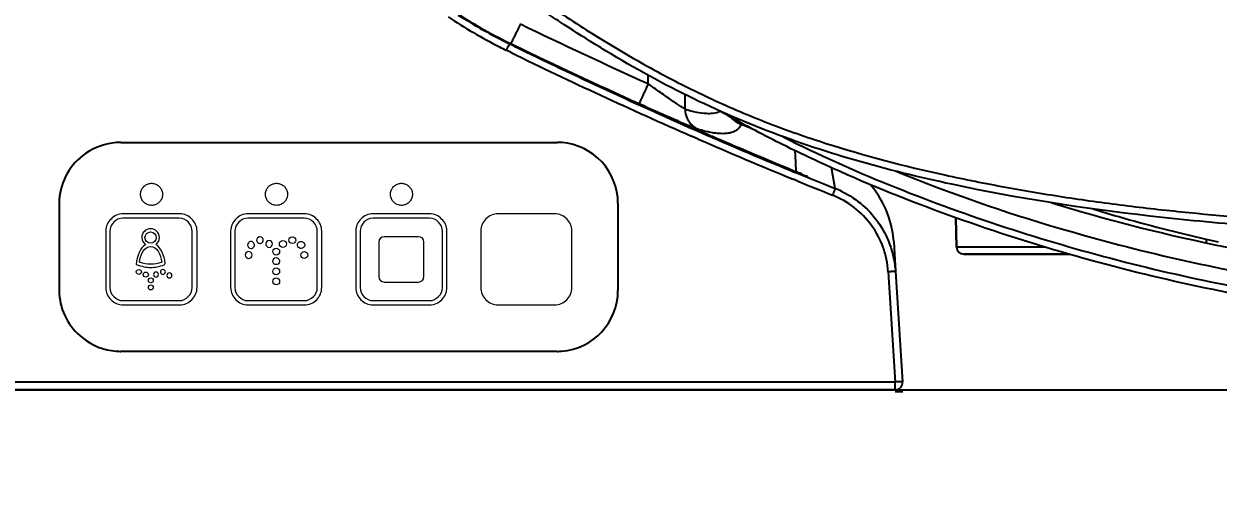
# Model space of a CAD drawing. Extents: x 3267 to 9145, y -61 to 2467.
# Drawn here: x 6722.7 to 6884.5, y 654.1 to 716.5 of the extents above; entities that cross this region are included whole.
import ezdxf

# ---------------------------------------------------------------- set-up
doc = ezdxf.new("R2010")
doc.units = 0
doc.header["$LTSCALE"] = 20
doc.header["$MEASUREMENT"] = 0
doc.layers.get('0').update_dxf_attribs({"linetype": 'CONTINUOUS'})
doc.layers.get('DEFPOINTS').update_dxf_attribs({"linetype": 'CONTINUOUS'})
for name, color, linetype in [('$DDT_AUDIT_GENERATED_(3B)', 7, 'CONTINUOUS'), ('00_COMPONENTS', 7, 'CONTINUOUS'), ('1', 7, 'CONTINUOUS'), ('Layer 1', 7, 'CONTINUOUS')]:
    doc.layers.add(name, color=color, linetype=linetype)
doc.styles.get("Standard").update_dxf_attribs({"font": 'NanumGothic.ttf'})
doc.dimstyles.get("Standard").update_dxf_attribs({"dimtxt": 2.7, "dimasz": 2.5, "dimexe": 1.5, "dimexo": 1.5, "dimgap": 1.5, "dimtad": 1, "dimdec": 0, "dimlfac": 10, "dimzin": 0, "dimdsep": 46, "dimtxsty": 'Standard', "dimcen": 0, "dimclrt": 2, "dimadec": 0, "dimazin": 0, "dimtfac": 1, "dimtdec": 0, "dimtmove": 0, "dimatfit": 3, "dimfxl": 0, "dimtolj": 1, "dimtzin": 0, "dimarcsym": 0})

# ---------------------------------------------------------------- blocks, each defined once
blk = doc.blocks.new('*D26')
at = {"color": 3, "lineweight": -2}
for p, q in [((7207.71, 683.42), (7207.71, 32.95)), ((6510.15, 284.93), (6510.15, 32.95)), ((6534.15, 38.95), (7183.71, 38.95))]:
    blk.add_line(p, q, dxfattribs=at)
at = {"color": 3}
for points in [[(6534.15, 42.95), (6534.15, 34.95), (6510.15, 38.95)], [(7183.71, 42.95), (7183.71, 34.95), (7207.71, 38.95)]]:
    blk.add_solid(points, dxfattribs=at)
at = {"layer": 'DEFPOINTS', "color": 0}
for p in [(7207.71, 685.22), (6510.15, 286.73), (7207.71, 38.95)]:
    blk.add_point(p, dxfattribs=at)
at = {"color": 2, "insert": (6858.93, 67.17), "char_height": 30, "attachment_point": 5}
blk.add_mtext('\\A1;{\\fNanumGothic|b0|i0|c0|p50;700}', dxfattribs=at)
blk = doc.blocks.new('block 142')
at = {"layer": '$DDT_AUDIT_GENERATED_(3B)', "color": 7, "lineweight": 18}
blk.add_open_spline([(108.85, 165.34), (109.02, 165.32), (109.19, 165.33), (109.35, 165.37), (109.35, 165.37), (109.35, 165.37), (109.35, 165.37), (109.51, 165.41), (109.67, 165.48), (109.81, 165.57), (109.81, 165.57), (109.81, 165.57), (109.81, 165.57), (109.95, 165.66), (110.08, 165.77), (110.18, 165.91), (110.18, 165.91), (110.18, 165.91), (110.18, 165.91), (110.29, 166.04), (110.37, 166.19), (110.42, 166.35), (110.42, 166.35), (110.42, 166.35), (110.42, 166.35), (110.48, 166.5), (110.5, 166.67), (110.5, 166.84), (110.5, 166.84), (110.5, 166.84), (110.5, 166.84), (110.5, 167.01), (110.47, 167.18), (110.41, 167.33), (110.41, 167.33), (110.41, 167.33), (110.41, 167.33), (110.35, 167.49), (110.27, 167.64), (110.16, 167.77), (110.16, 167.77), (110.16, 167.77), (110.16, 167.77), (110.06, 167.9), (109.93, 168.01), (109.78, 168.1), (109.78, 168.1), (109.78, 168.1), (109.78, 168.1), (109.64, 168.19), (109.48, 168.25), (109.32, 168.29), (109.32, 168.29), (109.32, 168.29), (109.32, 168.29), (109.16, 168.32), (108.98, 168.33), (108.82, 168.31), (108.82, 168.31), (108.82, 168.31), (108.82, 168.31), (108.65, 168.29), (108.49, 168.24), (108.34, 168.16), (108.34, 168.16), (108.34, 168.16), (108.34, 168.16), (108.19, 168.09), (108.05, 167.99), (107.93, 167.87), (107.93, 167.87), (107.93, 167.87), (107.93, 167.87), (107.82, 167.75), (107.72, 167.6), (107.65, 167.45), (107.65, 167.45), (107.65, 167.45), (107.65, 167.45), (107.58, 167.3), (107.54, 167.13), (107.52, 166.97), (107.52, 166.97), (107.52, 166.97), (107.52, 166.97), (107.5, 166.8), (107.52, 166.63), (107.56, 166.47), (107.56, 166.47), (107.56, 166.47), (107.56, 166.47), (107.6, 166.31), (107.67, 166.15), (107.76, 166.01), (107.76, 166.01), (107.76, 166.01), (107.76, 166.01), (107.85, 165.87), (107.97, 165.74), (108.1, 165.64), (108.1, 165.64), (108.1, 165.64), (108.1, 165.64), (108.23, 165.54), (108.38, 165.46), (108.54, 165.41), (108.54, 165.41), (108.54, 165.41), (108.54, 165.41), (108.64, 165.37), (108.75, 165.35), (108.85, 165.34)], degree=3, knots=[0, 0, 0, 0, 1, 1, 1, 2, 2, 2, 3, 3, 3, 4, 4, 4, 5, 5, 5, 6, 6, 6, 7, 7, 7, 8, 8, 8, 9, 9, 9, 10, 10, 10, 11, 11, 11, 12, 12, 12, 13, 13, 13, 14, 14, 14, 15, 15, 15, 16, 16, 16, 17, 17, 17, 18, 18, 18, 19, 19, 19, 20, 20, 20, 21, 21, 21, 22, 22, 22, 23, 23, 23, 24, 24, 24, 25, 25, 25, 26, 26, 26, 27, 27, 27, 28, 28, 28, 29, 29, 29, 30, 30, 30, 31, 31, 31, 32, 32, 32, 33, 33, 33, 34, 34, 34, 35, 35, 35, 36, 36, 36, 37, 37, 37, 37], dxfattribs=at)
blk = doc.blocks.new('block 143')
at = {"layer": '$DDT_AUDIT_GENERATED_(3B)', "color": 7, "lineweight": 18}
blk.add_open_spline([(142.7, 165.34), (142.87, 165.32), (143.04, 165.33), (143.2, 165.37), (143.2, 165.37), (143.2, 165.37), (143.2, 165.37), (143.36, 165.41), (143.52, 165.48), (143.66, 165.57), (143.66, 165.57), (143.66, 165.57), (143.66, 165.57), (143.8, 165.66), (143.93, 165.77), (144.03, 165.91), (144.03, 165.91), (144.03, 165.91), (144.03, 165.91), (144.13, 166.04), (144.22, 166.19), (144.27, 166.35), (144.27, 166.35), (144.27, 166.35), (144.27, 166.35), (144.32, 166.51), (144.35, 166.67), (144.35, 166.84), (144.35, 166.84), (144.35, 166.84), (144.35, 166.84), (144.35, 167.01), (144.32, 167.18), (144.26, 167.34), (144.26, 167.34), (144.26, 167.34), (144.26, 167.34), (144.2, 167.49), (144.12, 167.64), (144.01, 167.77), (144.01, 167.77), (144.01, 167.77), (144.01, 167.77), (143.91, 167.9), (143.78, 168.01), (143.63, 168.1), (143.63, 168.1), (143.63, 168.1), (143.63, 168.1), (143.49, 168.19), (143.33, 168.25), (143.17, 168.29), (143.17, 168.29), (143.17, 168.29), (143.17, 168.29), (143, 168.32), (142.83, 168.33), (142.67, 168.31), (142.67, 168.31), (142.67, 168.31), (142.67, 168.31), (142.5, 168.29), (142.34, 168.24), (142.19, 168.16), (142.19, 168.16), (142.19, 168.16), (142.19, 168.16), (142.04, 168.09), (141.9, 167.99), (141.78, 167.87), (141.78, 167.87), (141.78, 167.87), (141.78, 167.87), (141.67, 167.74), (141.57, 167.6), (141.5, 167.45), (141.5, 167.45), (141.5, 167.45), (141.5, 167.45), (141.43, 167.3), (141.38, 167.13), (141.37, 166.97), (141.37, 166.97), (141.37, 166.97), (141.37, 166.97), (141.35, 166.8), (141.37, 166.63), (141.41, 166.47), (141.41, 166.47), (141.41, 166.47), (141.41, 166.47), (141.45, 166.3), (141.52, 166.15), (141.61, 166.01), (141.61, 166.01), (141.61, 166.01), (141.61, 166.01), (141.7, 165.87), (141.82, 165.74), (141.95, 165.64), (141.95, 165.64), (141.95, 165.64), (141.95, 165.64), (142.08, 165.54), (142.23, 165.46), (142.39, 165.41), (142.39, 165.41), (142.39, 165.41), (142.39, 165.41), (142.49, 165.37), (142.6, 165.35), (142.7, 165.34)], degree=3, knots=[0, 0, 0, 0, 1, 1, 1, 2, 2, 2, 3, 3, 3, 4, 4, 4, 5, 5, 5, 6, 6, 6, 7, 7, 7, 8, 8, 8, 9, 9, 9, 10, 10, 10, 11, 11, 11, 12, 12, 12, 13, 13, 13, 14, 14, 14, 15, 15, 15, 16, 16, 16, 17, 17, 17, 18, 18, 18, 19, 19, 19, 20, 20, 20, 21, 21, 21, 22, 22, 22, 23, 23, 23, 24, 24, 24, 25, 25, 25, 26, 26, 26, 27, 27, 27, 28, 28, 28, 29, 29, 29, 30, 30, 30, 31, 31, 31, 32, 32, 32, 33, 33, 33, 34, 34, 34, 35, 35, 35, 36, 36, 36, 37, 37, 37, 37], dxfattribs=at)
blk = doc.blocks.new('A$C7b8c0583')
at = {"layer": '$DDT_AUDIT_GENERATED_(3B)', "color": 7, "lineweight": 18}
blk.add_open_spline([(226.53, 25.02), (226.7, 25.01), (226.87, 25.02), (227.03, 25.06), (227.03, 25.06), (227.03, 25.06), (227.03, 25.06), (227.19, 25.09), (227.35, 25.16), (227.49, 25.25), (227.49, 25.25), (227.49, 25.25), (227.49, 25.25), (227.63, 25.34), (227.76, 25.46), (227.86, 25.59), (227.86, 25.59), (227.86, 25.59), (227.86, 25.59), (227.97, 25.72), (228.05, 25.87), (228.1, 26.03), (228.1, 26.03), (228.1, 26.03), (228.1, 26.03), (228.16, 26.19), (228.18, 26.36), (228.18, 26.53), (228.18, 26.53), (228.18, 26.53), (228.18, 26.53), (228.18, 26.69), (228.15, 26.86), (228.09, 27.02), (228.09, 27.02), (228.09, 27.02), (228.09, 27.02), (228.04, 27.18), (227.95, 27.33), (227.84, 27.46), (227.84, 27.46), (227.84, 27.46), (227.84, 27.46), (227.74, 27.59), (227.61, 27.7), (227.47, 27.78), (227.47, 27.78), (227.47, 27.78), (227.47, 27.78), (227.32, 27.87), (227.16, 27.94), (227, 27.97), (227, 27.97), (227, 27.97), (227, 27.97), (226.84, 28.01), (226.66, 28.01), (226.5, 27.99), (226.5, 27.99), (226.5, 27.99), (226.5, 27.99), (226.33, 27.97), (226.17, 27.92), (226.02, 27.85), (226.02, 27.85), (226.02, 27.85), (226.02, 27.85), (225.87, 27.77), (225.73, 27.67), (225.62, 27.55), (225.62, 27.55), (225.62, 27.55), (225.62, 27.55), (225.5, 27.43), (225.4, 27.29), (225.33, 27.14), (225.33, 27.14), (225.33, 27.14), (225.33, 27.14), (225.26, 26.98), (225.22, 26.82), (225.2, 26.65), (225.2, 26.65), (225.2, 26.65), (225.2, 26.65), (225.19, 26.48), (225.2, 26.31), (225.24, 26.15), (225.24, 26.15), (225.24, 26.15), (225.24, 26.15), (225.28, 25.99), (225.35, 25.83), (225.44, 25.69), (225.44, 25.69), (225.44, 25.69), (225.44, 25.69), (225.53, 25.55), (225.65, 25.43), (225.78, 25.32), (225.78, 25.32), (225.78, 25.32), (225.78, 25.32), (225.91, 25.22), (226.07, 25.14), (226.23, 25.09), (226.23, 25.09), (226.23, 25.09), (226.23, 25.09), (226.33, 25.06), (226.43, 25.04), (226.53, 25.02)], degree=3, knots=[0, 0, 0, 0, 1, 1, 1, 2, 2, 2, 3, 3, 3, 4, 4, 4, 5, 5, 5, 6, 6, 6, 7, 7, 7, 8, 8, 8, 9, 9, 9, 10, 10, 10, 11, 11, 11, 12, 12, 12, 13, 13, 13, 14, 14, 14, 15, 15, 15, 16, 16, 16, 17, 17, 17, 18, 18, 18, 19, 19, 19, 20, 20, 20, 21, 21, 21, 22, 22, 22, 23, 23, 23, 24, 24, 24, 25, 25, 25, 26, 26, 26, 27, 27, 27, 28, 28, 28, 29, 29, 29, 30, 30, 30, 31, 31, 31, 32, 32, 32, 33, 33, 33, 34, 34, 34, 35, 35, 35, 36, 36, 36, 37, 37, 37, 37], dxfattribs=at)
at = {"layer": '$DDT_AUDIT_GENERATED_(3B)', "lineweight": 0}
blk.add_open_spline([(255.07, 23.18), (255.49, 23.6), (256.08, 23.88), (256.72, 23.88), (259.26, 23.88), (261.81, 23.88), (264.36, 23.88), (265, 23.88), (265.59, 23.61), (266.01, 23.18), (266.43, 22.76), (266.71, 22.17), (266.71, 21.53), (266.71, 18.98), (266.71, 16.44), (266.71, 13.89), (266.71, 13.25), (266.43, 12.66), (266.01, 12.24), (265.59, 11.82), (265, 11.54), (264.36, 11.54), (261.81, 11.54), (259.26, 11.54), (256.72, 11.54), (256.08, 11.54), (255.49, 11.81), (255.07, 12.24), (254.64, 12.66), (254.37, 13.25), (254.37, 13.89), (254.37, 16.44), (254.37, 18.98), (254.37, 21.53), (254.37, 22.17), (254.64, 22.76), (255.07, 23.18)], degree=3, knots=[0, 0, 0, 0, 1, 1, 1, 2, 2, 2, 3, 3, 3, 4, 4, 4, 5, 5, 5, 6, 6, 6, 7, 7, 7, 8, 8, 8, 9, 9, 9, 10, 10, 10, 11, 11, 11, 12, 12, 12, 12], dxfattribs=at)
at = {"layer": '00_COMPONENTS', "color": 9, "linetype": 'Continuous'}
for p, q in [((258.43, 46.93), (258.26, 46.89)), ((258.43, 46.93), (258.88, 46.71)), ((258.46, 45.71), (257.82, 46.03)), ((258.26, 46.89), (258.26, 46.89)), ((258.88, 46.71), (258.88, 46.59)), ((258.88, 46.59), (258.88, 46.59)), ((277.04, 41.5), (277.03, 42.64)), ((282.04, 38.05), (282.03, 40.02)), ((278.91, 37.3), (278.91, 37.31)), ((278.91, 37.26), (278.91, 37.3)), ((279.76, 36.95), (280.13, 36.79)), ((280.13, 36.79), (282.22, 35.89)), ((283.82, 33.99), (282.92, 34.39)), ((283.88, 35.3), (283.84, 35.31)), ((284.19, 35.21), (283.88, 35.3)), ((284.19, 35.21), (284.2, 35.03)), ((284.24, 35.19), (284.19, 35.21)), ((284.29, 35.18), (284.24, 35.19)), ((296.89, 32.49), (296.98, 30.82)), ((296.98, 30.82), (297.05, 29.59)), ((297.05, 29.59), (297.13, 29.56)), ((297.05, 29.47), (297.05, 29.44)), ((297.14, 29.44), (297.13, 29.44)), ((297.93, 29.12), (297.72, 29.2)), ((302.38, 27.29), (301.89, 30.12)), ((297.32, 28.29), (296.68, 28.55)), ((297.97, 29.1), (297.93, 29.12)), ((298.16, 29.03), (298.14, 29.04)), ((298.34, 28.96), (298.3, 28.97)), ((298.61, 28.92), (298.61, 28.86)), ((352.61, 20.45), (352.61, 19.95)), ((309.56, 16.01), (310.51, 1.08)), ((310.51, 1.08), (155.07, 1.07))]:
    blk.add_line(p, q, dxfattribs=at)
at = {"layer": '00_COMPONENTS', "color": 7, "linetype": 'Continuous'}
for p, q in [((258.43, 46.93), (258.3, 46.99)), ((258.6, 46.72), (258.26, 46.89)), ((258.88, 46.59), (258.6, 46.72)), ((291.14, 35.39), (289.63, 35.96)), ((283.49, 35.34), (284.08, 35.08)), ((284.08, 35.08), (284.2, 35.03)), ((284.2, 35.03), (284.72, 34.81)), ((284.21, 34.89), (284.21, 34.88)), ((205.6, 33.54), (264.7, 33.54)), ((294.96, 30.46), (295.54, 30.22)), ((295.54, 30.22), (296.08, 30)), ((296.08, 30), (296.69, 29.74)), ((296.69, 29.74), (296.78, 29.71)), ((297.05, 29.47), (296.7, 29.61)), ((296.78, 29.71), (297.05, 29.59)), ((297.14, 29.44), (297.05, 29.47)), ((298, 29.09), (297.97, 29.1)), ((197.25, 25.3), (197.25, 13.5)), ((272.95, 25.29), (272.95, 13.49)), ((318.81, 19.37), (318.7, 23.36)), ((318.71, 23.35), (318.81, 19.37)), ((310.3, 20.09), (310.56, 16.04)), ((318.81, 19.37), (318.81, 19.37)), ((330.73, 19.37), (318.81, 19.37)), ((320.19, 18.4), (319.81, 18.4)), ((319.81, 18.4), (319.81, 18.4)), ((319.81, 18.4), (320.19, 18.4)), ((319.81, 18.4), (319.82, 18.4)), ((321.63, 18.4), (320.19, 18.4)), ((320.19, 18.4), (321.64, 18.4)), ((320.65, 18.4), (334.13, 18.4)), ((334.13, 18.4), (321.63, 18.4)), ((321.64, 18.4), (334.13, 18.4)), ((310.52, 16.6), (310.48, 17.26)), ((310.52, 16.6), (310.52, 16.6)), ((310.56, 16.04), (311.51, 1.1)), ((310.56, 16.04), (311.51, 1.1)), ((264.7, 5.24), (205.6, 5.24)), ((308.57, 0.04), (155.13, 0.04)), ((310.51, 0.04), (308.57, 0.04))]:
    blk.add_line(p, q, dxfattribs=at)
for points in [[(279.38, 37.04), (279.36, 37.05), (279.33, 37.07), (279.3, 37.08), (279.28, 37.09), (279.26, 37.1), (279.23, 37.11), (279.21, 37.12), (279.19, 37.13), (279.17, 37.14), (279.15, 37.15), (279.13, 37.16), (279.12, 37.16), (279.1, 37.17), (279.08, 37.18), (279.07, 37.19), (279.06, 37.19), (279.04, 37.2), (279.03, 37.2), (279.02, 37.21), (279.01, 37.21), (279, 37.22), (278.99, 37.22), (278.98, 37.23), (278.97, 37.23), (278.97, 37.23), (278.96, 37.24), (278.96, 37.24), (278.95, 37.24), (278.95, 37.24), (278.95, 37.24)], [(283.5, 35.21), (283.43, 35.23), (283.34, 35.27), (283.25, 35.31), (283.16, 35.35), (283.07, 35.39), (282.98, 35.43), (282.9, 35.47), (282.81, 35.51), (282.72, 35.55), (282.64, 35.59), (282.55, 35.62), (282.47, 35.66), (282.39, 35.7), (282.3, 35.73), (282.22, 35.77), (282.14, 35.8), (282.06, 35.84), (281.99, 35.87), (281.91, 35.91), (281.83, 35.94), (281.76, 35.98), (281.68, 36.01), (281.61, 36.04), (281.54, 36.07), (281.46, 36.11), (281.39, 36.14), (281.32, 36.17), (281.26, 36.2), (281.19, 36.23), (281.12, 36.26), (281.06, 36.29), (280.99, 36.32), (280.93, 36.35), (280.86, 36.37), (280.8, 36.4), (280.74, 36.43), (280.68, 36.45), (280.62, 36.48), (280.57, 36.51), (280.51, 36.53), (280.45, 36.56), (280.4, 36.58), (280.35, 36.61), (280.3, 36.63), (280.24, 36.65), (280.19, 36.67), (280.14, 36.7), (280.1, 36.72), (280.05, 36.74), (280, 36.76), (279.96, 36.78), (279.92, 36.8), (279.87, 36.82), (279.83, 36.84), (279.79, 36.86), (279.75, 36.87), (279.71, 36.89), (279.68, 36.91), (279.64, 36.92), (279.6, 36.94), (279.57, 36.96), (279.54, 36.97), (279.5, 36.99), (279.47, 37), (279.44, 37.01), (279.41, 37.03), (279.38, 37.04)], [(289.63, 35.96), (289.52, 36), (289.21, 36.16), (288.93, 36.35), (288.67, 36.56), (288.44, 36.79), (288.37, 36.87)], [(297.3, 29.37), (297.24, 29.39), (297.18, 29.42), (297.13, 29.44)], [(297.85, 29.15), (297.81, 29.17), (297.76, 29.19), (297.72, 29.2), (297.67, 29.22), (297.62, 29.24), (297.57, 29.26), (297.52, 29.28), (297.47, 29.3), (297.42, 29.32), (297.36, 29.35), (297.3, 29.37)], [(297.97, 29.1), (297.93, 29.12), (297.89, 29.13), (297.85, 29.15)], [(298.56, 28.88), (298.56, 28.88), (298.56, 28.88), (298.55, 28.88), (298.55, 28.88), (298.54, 28.88), (298.54, 28.88), (298.53, 28.89), (298.52, 28.89), (298.51, 28.89), (298.5, 28.9), (298.49, 28.9), (298.48, 28.91), (298.46, 28.91), (298.45, 28.92), (298.43, 28.92), (298.42, 28.93), (298.4, 28.93), (298.38, 28.94), (298.36, 28.95), (298.34, 28.96), (298.32, 28.97), (298.3, 28.97), (298.27, 28.98), (298.25, 28.99), (298.22, 29), (298.19, 29.01), (298.16, 29.03), (298.13, 29.04), (298.1, 29.05), (298.07, 29.06), (298.04, 29.08), (298, 29.09)], [(310.3, 20.13), (310.18, 21.24), (309.96, 22.33), (309.65, 23.4), (309.26, 24.43), (308.79, 25.41), (308.25, 26.35), (307.62, 27.24), (307.1, 27.86)]]:
    blk.add_lwpolyline(points, dxfattribs=at)
at = {"layer": '00_COMPONENTS', "color": 9, "linetype": 'Continuous'}
for centre, radius, start, end in [((287.36, 106.86), 67.62, 236.3917, 243.2258), ((569.02, 688.34), 709.69, 244.16306, 245.70554), ((290.92, 113.75), 75.38, 243.1706, 243.9503), ((561.96, 669.04), 693.29, 244.03836, 246.26587), ((568.45, 687.13), 711.32, 244.20198, 245.70672), ((453.1, 431.9), 431.23, 245.7245, 246.0864), ((436.74, 395.01), 390.88, 246.0858, 246.3267), ((224.85, -90.46), 138.73, 66.6883, 66.826), ((408.83, 331.43), 321.44, 246.3321, 246.4658), ((378.58, 261.9), 245.62, 246.4608, 246.9004), ((339.34, 170.12), 145.8, 246.9326, 247.1245), ((284.9, 37.96), 2.83, 208.961, 216.6705), ((284.98, 37.92), 2.84, 240.0064, 246.4606), ((521.05, 576.51), 592.11, 246.38193, 247.73351), ((362.96, 192.65), 175.98, 248.0361, 248.2417), ((498.07, 520.67), 531.73, 247.8191, 248.3638), ((326.94, 102.18), 78.61, 248.3729, 248.5054), ((315.3, 72.6), 46.82, 248.5271, 248.7067), ((307.07, 51.45), 24.12, 248.7712, 248.9706)]:
    blk.add_arc(centre, radius, start, end, dxfattribs=at)
at = {"layer": '00_COMPONENTS', "color": 7, "linetype": 'Continuous'}
for centre, radius, start, end in [((288.09, 108.22), 68.1, 236.5322, 244.0612), ((288.06, 108.05), 68.03, 237.3146, 244.02), ((560.98, 666.96), 690.02, 244.03596, 246.35267), ((479.76, 480), 486.17, 246.2816, 247.8801), ((521.84, 578.26), 593.07, 246.37916, 247.7269), ((699.15, 998.21), 1048.76, 246.78458, 247.33184), ((205.6, 25.29), 8.25, 94.2817, 125.2898), ((205.6, 25.29), 8.25, 90, 94.2817), ((264.7, 25.29), 8.25, 85.6315, 90), ((264.7, 25.29), 8.25, 0, 85.6315), ((205.35, 25.3), 8.1, 123.8747, 176.648), ((505.38, 538.3), 549.85, 247.7356, 248.3344), ((191.09, -222.75), 273.68, 67.0714, 67.2032), ((250.66, -81.85), 120.71, 66.9374, 67.059), ((401.21, 253.54), 241.54, 247.9658, 253.5587), ((298.42, 28.6), 0.375, 61.5822, 62.5254), ((297.66, 15.42), 12.78, 63.9547, 68.3288), ((205.35, 25.3), 8.1, 176.648, 180), ((405.1, 265.94), 254.51, 253.5081, 260.9435), ((406.1, 253.98), 239.58, 257.0981, 257.502), ((319.81, 19.4), 1, 181.4952, 270.0718), ((205.35, 13.5), 8.1, 180, 183.352), ((205.35, 13.5), 8.1, 183.352, 232.1679), ((264.7, 13.49), 8.25, 274.2835, 0), ((205.6, 13.49), 8.25, 230.7676, 265.717), ((205.6, 13.49), 8.25, 265.717, 270), ((264.7, 13.49), 8.25, 270, 274.2835), ((310.51, 1.04), 1, 270.0004, 3.6353), ((310.51, 1.04), 1, 270, 3.6364)]:
    blk.add_arc(centre, radius, start, end, dxfattribs=at)
at = {"layer": '00_COMPONENTS', "color": 9, "linetype": 'Continuous'}
blk.add_open_spline([(263.71, 52), (266.11, 50.4), (268.53, 48.84), (270.99, 47.34)], degree=3, dxfattribs=at)
at = {"layer": '00_COMPONENTS', "color": 7, "linetype": 'Continuous'}
for points, knots in [([(270.44, 46.47), (268.82, 47.46), (266.51, 48.93), (264.21, 50.44), (263.51, 50.91)], [0, 0, 0, 0, 0.692923, 1, 1, 1, 1]), ([(532.99, 17.71), (508.48, 17.91), (474.83, 18.27), (436.61, 19.01), (420.62, 19.41), (411.48, 19.67), (397.85, 20.11), (382.74, 20.72), (368.72, 21.54), (359.69, 22.15), (343.84, 23.49), (325.91, 26.05), (308.26, 30.07), (295.41, 34.04), (283.06, 39.25), (274.89, 43.76), (270.74, 46.28), (270.44, 46.47)], [0, 0, 0, 0, 0.275661, 0.378555, 0.430002, 0.455726, 0.481449, 0.584344, 0.610067, 0.635791, 0.687238, 0.790132, 0.84158, 0.893027, 0.944474, 0.995921, 1, 1, 1, 1]), ([(417.85, 8.04), (412.23, 8.05), (400.95, 8.16), (378.38, 9.36), (355.92, 12.69), (333.95, 18.23), (317.76, 23.46), (304.6, 28.74), (294.36, 33.62), (289.36, 36.3), (286.89, 37.71)], [0, 0, 0, 0, 0.124326, 0.249115, 0.499144, 0.624336, 0.749538, 0.874669, 0.937295, 1, 1, 1, 1]), ([(284.72, 34.81), (284.8, 34.77), (285.14, 34.62), (285.48, 34.48), (285.74, 34.37)], [0, 0, 0, 0, 0.246416, 1, 1, 1, 1]), ([(297.95, 29.21), (298.09, 29.15), (298.31, 29.06), (298.52, 28.96), (298.59, 28.93)], [0, 0, 0, 0, 0.672466, 1, 1, 1, 1]), ([(298.59, 28.93), (298.6, 28.92), (298.6, 28.92), (298.61, 28.92), (298.61, 28.92)], [0, 0, 0, 0, 0.714262, 1, 1, 1, 1]), ([(303.28, 26.9), (305.31, 25.91), (308.91, 22.8), (310.41, 18.29), (310.56, 16.04)], [0, 0, 0, 0, 0.500469, 1, 1, 1, 1]), ([(331.74, 25.34), (338.93, 23.15), (353.51, 19.4), (372.08, 16.38), (387.03, 14.93), (402, 14.12), (413.23, 14.05), (420.71, 14.04)], [0, 0, 0, 0, 0.250428, 0.50078, 0.62585, 0.750772, 1, 1, 1, 1]), ([(337.3, 24.53), (338.46, 24.17), (343.52, 22.67), (348.63, 21.36), (352.59, 20.45)], [0, 0, 0, 0, 0.230569, 1, 1, 1, 1])]:
    blk.add_open_spline(points, degree=3, knots=knots, dxfattribs=at)
at = {"layer": '00_COMPONENTS', "color": 9, "linetype": 'Continuous'}
for points, knots in [([(259.73, 49.59), (259.57, 49.25), (259.33, 48.76), (259.02, 48.13), (258.83, 47.73), (258.69, 47.44), (258.59, 47.25), (258.54, 47.14), (258.49, 47.05), (258.46, 46.99), (258.44, 46.95), (258.43, 46.93), (258.43, 46.93)], [0, 0, 0, 0, 0.38241, 0.554964, 0.706058, 0.830138, 0.880623, 0.922697, 0.955884, 0.979947, 0.994707, 1, 1, 1, 1]), ([(270.99, 47.34), (273.38, 45.87), (278.2, 43.07), (285.65, 39.32), (293.29, 36.08), (303.74, 32.42), (314.5, 29.62), (325.43, 27.44), (333.7, 26.06), (341.99, 24.92), (353.07, 23.71), (366.92, 22.65), (383.52, 21.75), (405.56, 20.86), (432.99, 20.11), (465.73, 19.51), (498.16, 19.08), (519.67, 18.88), (530.34, 18.8)], [0, 0, 0, 0, 0.031863, 0.063454, 0.094878, 0.126281, 0.189422, 0.221202, 0.253035, 0.284827, 0.316521, 0.379815, 0.442899, 0.505771, 0.630884, 0.755116, 0.878544, 1, 1, 1, 1]), ([(258.23, 46.84), (258.21, 46.8), (258.07, 46.53), (257.93, 46.26), (257.82, 46.03)], [0, 0, 0, 0, 0.15232, 1, 1, 1, 1]), ([(258.26, 46.89), (258.25, 46.89), (258.24, 46.86), (258.23, 46.86), (258.23, 46.84)], [0, 0, 0, 0, 0.255907, 1, 1, 1, 1]), ([(277.04, 41.5), (276.89, 41.17), (276.67, 40.67), (276.38, 40.04), (276.19, 39.62), (276.03, 39.28), (275.92, 39.05), (275.86, 38.92), (275.83, 38.85), (275.81, 38.82), (275.81, 38.8), (275.8, 38.8)], [0, 0, 0, 0, 0.367708, 0.546089, 0.705295, 0.834857, 0.927874, 0.959687, 0.981977, 0.995244, 1, 1, 1, 1]), ([(282.04, 38.05), (281.98, 38.08), (281.79, 38.2), (281.42, 38.44), (280.89, 38.79), (279.96, 39.41), (278.67, 40.33), (277.59, 41.09), (277.04, 41.5)], [0, 0, 0, 0, 0.035591, 0.110679, 0.218052, 0.349908, 0.660576, 1, 1, 1, 1]), ([(278.91, 37.31), (278.91, 37.31), (278.93, 37.3), (278.94, 37.3), (278.99, 37.28), (279.08, 37.24), (279.24, 37.17), (279.37, 37.12), (279.45, 37.08)], [0, 0, 0, 0, 0.015192, 0.06212, 0.140738, 0.250817, 0.564362, 1, 1, 1, 1]), ([(278.94, 37.25), (278.93, 37.25), (278.92, 37.26), (278.91, 37.26), (278.91, 37.26)], [0, 0, 0, 0, 0.737899, 1, 1, 1, 1]), ([(279.43, 37.02), (279.37, 37.05), (279.21, 37.12), (279.04, 37.19), (278.94, 37.25)], [0, 0, 0, 0, 0.358239, 1, 1, 1, 1]), ([(282.04, 38.05), (282.04, 37.92), (282.08, 37.42), (282.24, 36.93), (282.42, 36.59)], [0, 0, 0, 0, 0.242765, 1, 1, 1, 1]), ([(282.04, 38.05), (282.55, 37.89), (283.49, 37.65), (285.08, 37.42), (286.21, 37.49), (286.79, 37.77)], [0, 0, 0, 0, 0.329195, 0.60314, 1, 1, 1, 1]), ([(283.5, 35.21), (283.06, 35.4), (281.7, 36), (280.35, 36.6), (279.43, 37.02)], [0, 0, 0, 0, 0.320681, 1, 1, 1, 1]), ([(282.22, 35.89), (282.32, 35.84), (282.75, 35.66), (283.17, 35.47), (283.49, 35.34)], [0, 0, 0, 0, 0.239813, 1, 1, 1, 1]), ([(282.63, 36.27), (282.69, 36.19), (282.96, 35.87), (283.29, 35.61), (283.56, 35.45)], [0, 0, 0, 0, 0.25412, 1, 1, 1, 1]), ([(282.66, 35.79), (282.79, 35.74), (283.15, 35.59), (283.51, 35.43), (283.75, 35.34)], [0, 0, 0, 0, 0.341829, 1, 1, 1, 1]), ([(289.63, 35.96), (289.62, 35.95), (289.61, 35.89), (289.55, 35.8), (289.46, 35.65), (289.34, 35.49), (289.18, 35.33), (288.91, 35.12), (288.48, 34.91), (287.85, 34.75), (286.76, 34.69), (285.9, 34.81), (285.29, 34.94)], [0, 0, 0, 0, 0.009278, 0.034142, 0.070059, 0.113286, 0.160948, 0.211907, 0.325854, 0.458654, 0.613532, 1, 1, 1, 1]), ([(283.49, 35.34), (283.51, 35.33), (283.57, 35.29), (283.59, 35.21), (283.6, 35.15)], [0, 0, 0, 0, 0.212412, 1, 1, 1, 1]), ([(283.75, 35.34), (283.76, 35.34), (283.79, 35.33), (283.82, 35.32), (283.84, 35.31)], [0, 0, 0, 0, 0.323025, 1, 1, 1, 1]), ([(284.2, 35.03), (284.21, 35.02), (284.27, 34.98), (284.28, 34.9), (284.28, 34.85)], [0, 0, 0, 0, 0.19917, 1, 1, 1, 1]), ([(285.29, 34.94), (285.21, 34.95), (284.87, 35.03), (284.54, 35.11), (284.29, 35.18)], [0, 0, 0, 0, 0.23969, 1, 1, 1, 1]), ([(295.34, 34.28), (304.75, 29.57), (324.39, 21.72), (355.01, 13.64), (381.18, 10.11), (402.21, 9.11), (412.72, 9.01), (417.97, 9)], [0, 0, 0, 0, 0.249874, 0.500168, 0.750394, 0.875333, 1, 1, 1, 1]), ([(297.05, 29.59), (296.98, 29.62), (296.86, 29.62), (296.76, 29.59), (296.74, 29.57)], [0, 0, 0, 0, 0.735174, 1, 1, 1, 1]), ([(297.13, 29.56), (297.06, 29.59), (296.95, 29.59), (296.85, 29.55), (296.82, 29.54)], [0, 0, 0, 0, 0.736013, 1, 1, 1, 1]), ([(298.61, 28.86), (298.61, 28.85), (298.58, 28.87), (298.55, 28.87), (298.49, 28.9), (298.44, 28.92), (298.41, 28.93)], [0, 0, 0, 0, 0.060771, 0.247979, 0.561307, 1, 1, 1, 1]), ([(302.38, 27.29), (302.38, 27.3), (302.37, 27.26), (302.35, 27.23), (302.31, 27.14), (302.27, 27.03), (302.21, 26.89), (302.12, 26.68), (302.06, 26.51), (302.01, 26.4)], [0, 0, 0, 0, 0.016966, 0.070153, 0.162538, 0.291102, 0.450101, 0.628828, 1, 1, 1, 1]), ([(309.56, 16.01), (309.51, 16.57), (309.37, 17.69), (308.77, 19.87), (307.42, 22.39), (305.05, 24.86), (303.05, 25.97), (302.01, 26.4)], [0, 0, 0, 0, 0.12524, 0.250407, 0.500245, 0.750078, 1, 1, 1, 1]), ([(310.56, 16.04), (310.56, 16.04), (310.52, 16.04), (310.48, 16.05), (310.38, 16.05), (310.26, 16.04), (310.1, 16.04), (309.86, 16.03), (309.68, 16.02), (309.56, 16.01)], [0, 0, 0, 0, 0.01815, 0.071913, 0.165021, 0.294387, 0.453996, 0.632647, 1, 1, 1, 1]), ([(310.51, 0.04), (310.5, 0.04), (310.5, 0.08), (310.51, 0.13), (310.51, 0.23), (310.51, 0.41), (310.51, 0.7), (310.52, 0.95), (310.51, 1.08)], [0, 0, 0, 0, 0.021208, 0.078654, 0.17152, 0.29638, 0.621584, 1, 1, 1, 1]), ([(311.51, 1.1), (311.51, 1.11), (311.47, 1.11), (311.42, 1.12), (311.32, 1.11), (311.2, 1.11), (311.05, 1.11), (310.82, 1.1), (310.63, 1.09), (310.51, 1.08)], [0, 0, 0, 0, 0.020776, 0.077978, 0.170204, 0.294361, 0.4456, 0.61872, 1, 1, 1, 1])]:
    blk.add_open_spline(points, degree=3, knots=knots, dxfattribs=at)
at = {"layer": '00_COMPONENTS', "color": 7, "linetype": 'Continuous'}
for points in [[(278.91, 37.31), (278.97, 37.28), (279.03, 37.24), (279.08, 37.18)], [(284.21, 34.89), (283.97, 35), (283.73, 35.1), (283.5, 35.21)], [(298.61, 28.92), (298.53, 28.95), (298.44, 28.96), (298.36, 28.95)]]:
    blk.add_open_spline(points, degree=3, dxfattribs=at)
at = {"layer": 'Layer 1', "color": 7, "lineweight": 9}
for points in [[(204.28, 23.16), (204.71, 23.59), (205.29, 23.87), (205.93, 23.87), (208.47, 23.87), (211.03, 23.87), (213.57, 23.87), (214.21, 23.87), (214.79, 23.59), (215.22, 23.16), (215.65, 22.75), (215.93, 22.17), (215.93, 21.53), (215.93, 18.97), (215.93, 16.43), (215.93, 13.89), (215.93, 13.23), (215.65, 12.64), (215.22, 12.24), (214.79, 11.81), (214.21, 11.53), (213.57, 11.53), (211.03, 11.53), (208.47, 11.53), (205.93, 11.53), (205.29, 11.53), (204.71, 11.81), (204.28, 12.24), (203.84, 12.64), (203.56, 13.23), (203.56, 13.89), (203.56, 16.43), (203.56, 18.97), (203.56, 21.53), (203.56, 22.17), (203.84, 22.75), (204.28, 23.16)], [(221.19, 23.16), (221.6, 23.59), (222.18, 23.87), (222.84, 23.87), (225.38, 23.87), (227.92, 23.87), (230.49, 23.87), (231.12, 23.87), (231.71, 23.59), (232.11, 23.16), (232.55, 22.75), (232.82, 22.17), (232.82, 21.53), (232.82, 18.97), (232.82, 16.43), (232.82, 13.89), (232.82, 13.23), (232.55, 12.64), (232.14, 12.24), (231.71, 11.81), (231.12, 11.53), (230.49, 11.53), (227.92, 11.53), (225.38, 11.53), (222.84, 11.53), (222.18, 11.53), (221.6, 11.81), (221.19, 12.24), (220.76, 12.64), (220.48, 13.23), (220.48, 13.89), (220.48, 16.43), (220.48, 18.97), (220.48, 21.53), (220.48, 22.17), (220.76, 22.75), (221.19, 23.16)], [(238.13, 23.16), (238.54, 23.59), (239.12, 23.87), (239.78, 23.87), (242.32, 23.87), (244.86, 23.87), (247.43, 23.87), (248.06, 23.87), (248.65, 23.59), (249.06, 23.16), (249.49, 22.75), (249.77, 22.17), (249.77, 21.53), (249.77, 18.97), (249.77, 16.43), (249.77, 13.89), (249.77, 13.23), (249.49, 12.64), (249.08, 12.24), (248.65, 11.81), (248.06, 11.53), (247.43, 11.53), (244.86, 11.53), (242.32, 11.53), (239.78, 11.53), (239.12, 11.53), (238.54, 11.81), (238.13, 12.24), (237.7, 12.64), (237.42, 13.23), (237.42, 13.89), (237.42, 16.43), (237.42, 18.97), (237.42, 21.53), (237.42, 22.17), (237.7, 22.75), (238.13, 23.16)]]:
    blk.add_open_spline(points, degree=3, knots=[0, 0, 0, 0, 1, 1, 1, 2, 2, 2, 3, 3, 3, 4, 4, 4, 5, 5, 5, 6, 6, 6, 7, 7, 7, 8, 8, 8, 9, 9, 9, 10, 10, 10, 11, 11, 11, 12, 12, 12, 12], dxfattribs=at)
at = {"layer": 'Layer 1', "lineweight": 0}
for points, knots in [([(215.27, 13.89), (215.27, 12.95), (214.44, 12.11), (213.52, 12.11), (210.96, 12.11), (208.42, 12.11), (205.88, 12.11), (204.94, 12.11), (204.1, 12.95), (204.1, 13.89), (204.1, 16.43), (204.1, 18.97), (204.1, 21.51), (204.1, 22.45), (204.94, 23.29), (205.88, 23.29), (208.42, 23.29), (210.96, 23.29), (213.52, 23.29), (214.46, 23.29), (215.27, 22.45), (215.27, 21.51), (215.27, 18.97), (215.27, 16.43), (215.27, 13.89)], [0, 0, 0, 0, 1, 1, 1, 2, 2, 2, 3, 3, 3, 4, 4, 4, 5, 5, 5, 6, 6, 6, 7, 7, 7, 8, 8, 8, 8]), ([(232.22, 13.89), (232.22, 12.95), (231.38, 12.11), (230.46, 12.11), (227.9, 12.11), (225.36, 12.11), (222.82, 12.11), (221.88, 12.11), (221.04, 12.95), (221.04, 13.89), (221.04, 16.43), (221.04, 18.97), (221.04, 21.51), (221.04, 22.45), (221.88, 23.29), (222.82, 23.29), (225.36, 23.29), (227.9, 23.29), (230.46, 23.29), (231.4, 23.29), (232.22, 22.45), (232.22, 21.51), (232.22, 18.97), (232.22, 16.43), (232.22, 13.89)], [0, 0, 0, 0, 1, 1, 1, 2, 2, 2, 3, 3, 3, 4, 4, 4, 5, 5, 5, 6, 6, 6, 7, 7, 7, 8, 8, 8, 8]), ([(249.18, 13.89), (249.18, 12.95), (248.34, 12.11), (247.43, 12.11), (244.86, 12.11), (242.32, 12.11), (239.78, 12.11), (238.84, 12.11), (238.01, 12.95), (238.01, 13.89), (238.01, 16.43), (238.01, 18.97), (238.01, 21.51), (238.01, 22.45), (238.84, 23.29), (239.78, 23.29), (242.32, 23.29), (244.86, 23.29), (247.43, 23.29), (248.37, 23.29), (249.18, 22.45), (249.18, 21.51), (249.18, 18.97), (249.18, 16.43), (249.18, 13.89)], [0, 0, 0, 0, 1, 1, 1, 2, 2, 2, 3, 3, 3, 4, 4, 4, 5, 5, 5, 6, 6, 6, 7, 7, 7, 8, 8, 8, 8]), ([(209.63, 21.84), (208.97, 21.84), (208.44, 21.31), (208.44, 20.65), (208.44, 20.26), (208.64, 19.91), (208.95, 19.68)], [9, 9, 9, 9, 10, 10, 10, 11, 11, 11, 11]), ([(209.63, 19.88), (209.2, 19.88), (208.87, 20.24), (208.87, 20.65), (208.87, 21.08), (209.2, 21.41), (209.63, 21.41)], [6, 6, 6, 6, 7, 7, 7, 8, 8, 8, 8]), ([(210.35, 19.71), (210.63, 19.91), (210.83, 20.26), (210.83, 20.65), (210.83, 21.31), (210.32, 21.84), (209.63, 21.84)], [4, 4, 4, 4, 5, 5, 5, 6, 6, 6, 6]), ([(209.63, 21.41), (210.07, 21.41), (210.4, 21.08), (210.4, 20.65), (210.4, 20.21), (210.07, 19.88), (209.63, 19.88)], [9, 9, 9, 9, 10, 10, 10, 11, 11, 11, 11]), ([(223.66, 19.45), (223.58, 19.3), (223.4, 19.17), (223.25, 19.17), (222.99, 19.17), (222.77, 19.4), (222.77, 19.65), (222.77, 19.78), (222.82, 19.88), (222.89, 19.96), (222.97, 20.06), (223.1, 20.14), (223.25, 20.14), (223.4, 20.14), (223.53, 20.04), (223.63, 19.91), (223.71, 19.78), (223.73, 19.6), (223.66, 19.45)], [0, 0, 0, 0, 1, 1, 1, 2, 2, 2, 3, 3, 3, 4, 4, 4, 5, 5, 5, 6, 6, 6, 6]), ([(224.8, 20.01), (224.7, 19.91), (224.54, 19.83), (224.42, 19.86), (224.26, 19.86), (224.14, 19.93), (224.06, 20.06), (223.88, 20.29), (224.01, 20.65), (224.32, 20.75), (224.34, 20.75), (224.39, 20.75), (224.42, 20.75), (224.7, 20.75), (224.9, 20.54), (224.9, 20.29), (224.9, 20.19), (224.87, 20.09), (224.8, 20.01)], [0, 0, 0, 0, 1, 1, 1, 2, 2, 2, 3, 3, 3, 4, 4, 4, 5, 5, 5, 6, 6, 6, 6]), ([(225.71, 20.26), (225.94, 20.26), (226.14, 20.04), (226.14, 19.81), (226.14, 19.55), (225.97, 19.32), (225.71, 19.32), (225.43, 19.32), (225.23, 19.55), (225.23, 19.81), (225.23, 20.06), (225.46, 20.26), (225.71, 20.26)], [0, 0, 0, 0, 1, 1, 1, 2, 2, 2, 3, 3, 3, 4, 4, 4, 4]), ([(227.54, 20.26), (227.29, 20.26), (227.08, 20.04), (227.08, 19.81), (227.08, 19.55), (227.26, 19.32), (227.54, 19.32), (227.82, 19.32), (228.05, 19.53), (228.05, 19.81), (228.05, 20.06), (227.8, 20.26), (227.54, 20.26)], [0, 0, 0, 0, 1, 1, 1, 2, 2, 2, 3, 3, 3, 4, 4, 4, 4]), ([(228.99, 20.72), (228.94, 20.75), (228.89, 20.75), (228.84, 20.75), (228.56, 20.75), (228.35, 20.57), (228.35, 20.29), (228.35, 20.16), (228.41, 20.06), (228.48, 19.99), (228.68, 19.78), (229.07, 19.81), (229.22, 20.06), (229.4, 20.32), (229.27, 20.65), (228.99, 20.72)], [0, 0, 0, 0, 1, 1, 1, 2, 2, 2, 3, 3, 3, 4, 4, 4, 5, 5, 5, 5]), ([(230.39, 19.96), (230.28, 20.06), (230.16, 20.14), (230.01, 20.14), (229.83, 20.14), (229.7, 20.04), (229.6, 19.91), (229.52, 19.76), (229.52, 19.58), (229.6, 19.43), (229.68, 19.27), (229.85, 19.17), (230.01, 19.17), (230.26, 19.17), (230.51, 19.38), (230.51, 19.65), (230.51, 19.76), (230.46, 19.88), (230.39, 19.96)], [0, 0, 0, 0, 1, 1, 1, 2, 2, 2, 3, 3, 3, 4, 4, 4, 5, 5, 5, 6, 6, 6, 6]), ([(222.92, 18.77), (223.17, 18.77), (223.38, 18.54), (223.38, 18.28), (223.38, 18.03), (223.15, 17.83), (222.92, 17.83), (222.69, 17.83), (222.46, 18.03), (222.46, 18.28), (222.46, 18.56), (222.66, 18.77), (222.92, 18.77)], [0, 0, 0, 0, 1, 1, 1, 2, 2, 2, 3, 3, 3, 4, 4, 4, 4]), ([(226.65, 19.22), (226.37, 19.22), (226.2, 19.02), (226.2, 18.77), (226.2, 18.49), (226.37, 18.28), (226.65, 18.28), (226.91, 18.28), (227.11, 18.49), (227.11, 18.77), (227.11, 18.99), (226.91, 19.22), (226.65, 19.22)], [0, 0, 0, 0, 1, 1, 1, 2, 2, 2, 3, 3, 3, 4, 4, 4, 4]), ([(226.27, 17.7), (226.22, 17.62), (226.2, 17.55), (226.2, 17.47), (226.2, 17.32), (226.25, 17.19), (226.35, 17.09), (226.35, 17.09), (226.37, 17.09), (226.37, 17.06), (226.53, 16.96), (226.75, 16.96), (226.91, 17.06), (226.93, 17.09), (226.93, 17.09), (226.96, 17.09), (227.14, 17.24), (227.16, 17.52), (227.03, 17.7), (227.03, 17.72), (227.01, 17.75), (226.98, 17.78), (226.91, 17.88), (226.78, 17.93), (226.65, 17.93), (226.5, 17.93), (226.4, 17.88), (226.3, 17.78), (226.3, 17.75), (226.27, 17.72), (226.27, 17.7)], [0, 0, 0, 0, 1, 1, 1, 2, 2, 2, 3, 3, 3, 4, 4, 4, 5, 5, 5, 6, 6, 6, 7, 7, 7, 8, 8, 8, 9, 9, 9, 10, 10, 10, 10]), ([(230.44, 18.77), (230.18, 18.77), (229.98, 18.54), (229.98, 18.28), (229.98, 18.03), (230.21, 17.83), (230.44, 17.83), (230.67, 17.83), (230.92, 18), (230.92, 18.28), (230.92, 18.56), (230.69, 18.77), (230.44, 18.77)], [0, 0, 0, 0, 1, 1, 1, 2, 2, 2, 3, 3, 3, 4, 4, 4, 4]), ([(208.03, 16.33), (207.86, 16.33), (207.7, 16.18), (207.7, 16), (207.7, 15.82), (207.86, 15.67), (208.03, 15.67), (208.26, 15.67), (208.39, 15.82), (208.39, 16), (208.39, 16.18), (208.26, 16.33), (208.03, 16.33)], [0, 0, 0, 0, 1, 1, 1, 2, 2, 2, 3, 3, 3, 4, 4, 4, 4]), ([(211.29, 16.33), (211.46, 16.33), (211.64, 16.18), (211.64, 16), (211.64, 15.82), (211.46, 15.67), (211.29, 15.67), (211.11, 15.67), (210.96, 15.82), (210.96, 16), (210.96, 16.18), (211.11, 16.33), (211.29, 16.33)], [0, 0, 0, 0, 1, 1, 1, 2, 2, 2, 3, 3, 3, 4, 4, 4, 4]), ([(226.65, 16.53), (226.37, 16.53), (226.2, 16.33), (226.2, 16.07), (226.2, 15.79), (226.37, 15.62), (226.65, 15.62), (226.91, 15.62), (227.11, 15.79), (227.11, 16.07), (227.11, 16.33), (226.91, 16.53), (226.65, 16.53)], [0, 0, 0, 0, 1, 1, 1, 2, 2, 2, 3, 3, 3, 4, 4, 4, 4]), ([(209, 15.97), (208.8, 15.97), (208.62, 15.82), (208.62, 15.64), (208.62, 15.44), (208.8, 15.29), (209, 15.29), (209.18, 15.29), (209.33, 15.44), (209.33, 15.64), (209.33, 15.82), (209.18, 15.97), (209, 15.97)], [0, 0, 0, 0, 1, 1, 1, 2, 2, 2, 3, 3, 3, 4, 4, 4, 4]), ([(209.66, 15.18), (209.48, 15.18), (209.33, 15.06), (209.33, 14.85), (209.33, 14.65), (209.48, 14.52), (209.66, 14.52), (209.86, 14.52), (209.99, 14.65), (209.99, 14.85), (209.99, 15.06), (209.86, 15.18), (209.66, 15.18)], [0, 0, 0, 0, 1, 1, 1, 2, 2, 2, 3, 3, 3, 4, 4, 4, 4]), ([(210.37, 15.97), (210.55, 15.97), (210.7, 15.82), (210.7, 15.64), (210.7, 15.44), (210.55, 15.29), (210.37, 15.29), (210.19, 15.29), (210.02, 15.44), (210.02, 15.64), (210.02, 15.82), (210.19, 15.97), (210.37, 15.97)], [0, 0, 0, 0, 1, 1, 1, 2, 2, 2, 3, 3, 3, 4, 4, 4, 4]), ([(212.2, 15.87), (212.38, 15.87), (212.53, 15.72), (212.53, 15.51), (212.53, 15.34), (212.38, 15.18), (212.2, 15.18), (212, 15.18), (211.84, 15.34), (211.84, 15.51), (211.84, 15.72), (212, 15.87), (212.2, 15.87)], [0, 0, 0, 0, 1, 1, 1, 2, 2, 2, 3, 3, 3, 4, 4, 4, 4]), ([(226.65, 15.18), (226.37, 15.18), (226.2, 14.98), (226.2, 14.73), (226.2, 14.45), (226.37, 14.24), (226.65, 14.24), (226.93, 14.24), (227.11, 14.45), (227.11, 14.73), (227.11, 14.96), (226.91, 15.18), (226.65, 15.18)], [0, 0, 0, 0, 1, 1, 1, 2, 2, 2, 3, 3, 3, 4, 4, 4, 4]), ([(209.66, 14.24), (209.48, 14.24), (209.33, 14.09), (209.33, 13.91), (209.33, 13.71), (209.48, 13.56), (209.66, 13.56), (209.86, 13.56), (209.99, 13.71), (209.99, 13.91), (209.99, 14.09), (209.86, 14.24), (209.66, 14.24)], [0, 0, 0, 0, 1, 1, 1, 2, 2, 2, 3, 3, 3, 4, 4, 4, 4])]:
    blk.add_open_spline(points, degree=3, knots=knots, dxfattribs=at)
for points in [[(209.63, 21.84), (209.63, 21.84), (209.63, 21.84), (209.63, 21.84)], [(209.63, 21.41), (209.63, 21.41), (209.63, 21.41), (209.63, 21.41)], [(208.95, 19.68), (208.21, 19.27), (207.78, 18.21), (207.67, 17.01)], [(208.11, 17.32), (208.29, 18.41), (208.82, 19.45), (209.63, 19.45)], [(209.63, 19.88), (209.63, 19.88), (209.63, 19.88), (209.63, 19.88)], [(209.63, 19.45), (210.47, 19.48), (211.01, 18.38), (211.16, 17.32)], [(211.62, 17.19), (211.49, 18.23), (211.06, 19.27), (210.35, 19.71)], [(241.31, 20.77), (240.9, 20.77), (240.55, 20.44), (240.55, 20.04)], [(240.55, 20.04), (240.55, 20.04), (240.55, 15.36), (240.55, 15.36)], [(243.62, 20.77), (243.62, 20.77), (241.31, 20.77), (241.31, 20.77)], [(245.93, 20.77), (245.93, 20.77), (243.62, 20.77), (243.62, 20.77)], [(246.67, 20.04), (246.67, 20.44), (246.34, 20.77), (245.93, 20.77)], [(246.67, 15.36), (246.67, 15.36), (246.67, 20.04), (246.67, 20.04)], [(207.67, 17.01), (208.47, 16.73), (209.05, 16.61), (209.63, 16.61)], [(209.63, 17.04), (209.15, 17.04), (208.67, 17.14), (208.11, 17.32)], [(211.16, 17.32), (210.6, 17.14), (210.14, 17.04), (209.63, 17.04)], [(209.63, 17.04), (209.63, 17.04), (209.63, 17.04), (209.63, 17.04)], [(209.63, 16.61), (210.22, 16.61), (210.83, 16.73), (211.46, 16.96)], [(211.46, 16.96), (211.56, 17.01), (211.62, 17.09), (211.62, 17.19)], [(240.55, 15.36), (240.55, 14.96), (240.9, 14.63), (241.31, 14.63)], [(241.31, 14.63), (241.31, 14.63), (243.62, 14.63), (243.62, 14.63)], [(243.62, 14.63), (243.62, 14.63), (245.93, 14.63), (245.93, 14.63)], [(245.93, 14.63), (246.34, 14.63), (246.67, 14.96), (246.67, 15.36)]]:
    blk.add_open_spline(points, degree=3, dxfattribs=at)
at = {"layer": '$DDT_AUDIT_GENERATED_(3B)'}
for name in ['block 142', 'block 143']:
    blk.add_blockref(name, (100.76, -140.32), dxfattribs=at)
blk = doc.blocks.new('*D27')
at = {"color": 3, "lineweight": -2}
for p, q in [((6744.99, 1241.56), (6310.31, 1241.56)), ((6316.31, 1217.56), (6316.31, 792.47)), ((6316.31, 310.73), (6316.31, 735.81)), ((6508.35, 286.73), (6310.31, 286.73))]:
    blk.add_line(p, q, dxfattribs=at)
at = {"color": 3}
for points in [[(6312.31, 1217.56), (6320.31, 1217.56), (6316.31, 1241.56)], [(6312.31, 310.73), (6320.31, 310.73), (6316.31, 286.73)]]:
    blk.add_solid(points, dxfattribs=at)
at = {"layer": 'DEFPOINTS', "color": 0}
for p in [(6746.79, 1241.56), (6316.31, 286.73), (6510.15, 286.73)]:
    blk.add_point(p, dxfattribs=at)
at = {"color": 2, "insert": (6316.31, 764.14), "char_height": 24, "attachment_point": 5}
blk.add_mtext('\\A1;{\\fNanumGothic|b0|i0|c0|p50;\\H1.25x;955}', dxfattribs=at)

msp = doc.modelspace()

# ---------------------------------------------------------------- linework, layer by layer
at = {"color": 7}
msp.add_line((6535.33, 666.98), (7198.71, 666.98), dxfattribs=at)
at = {"layer": '1', "color": 0, "linetype": 'Continuous'}
msp.add_open_spline([(6840.79, 666.73), (6840.9, 666.73), (6841.01, 666.73), (6841.23, 666.73), (6841.33, 666.73), (6841.5, 666.73), (6841.58, 666.73), (6841.7, 666.73), (6841.74, 666.73), (6841.78, 666.73), (6841.79, 666.73), (6841.79, 666.73)], degree=3, knots=[0, 0, 0, 0, 0.215031, 0.215031, 0.430091, 0.430091, 0.644731, 0.644731, 0.858979, 0.858979, 1, 1, 1, 1], dxfattribs=at)

# ---------------------------------------------------------------- block references
msp.add_blockref('A$C7b8c0583', (6530.27, 666.94))

# ---------------------------------------------------------------- dimensions: what is measured, and where the dimension line sits
dim = msp.add_linear_dim(base=(6316.31, 286.73), p1=(6746.79, 1241.56), p2=(6510.15, 286.73), angle=90, text='{\\fNanumGothic|b0|i0|c0|p50;\\H1.25x;955}', dimstyle='Standard', override={"dimscale": 1.2, "dimtxt": 20, "dimasz": 20, "dimexe": 5, "dimgap": 10, "dimtih": 1, "dimtoh": 1, "dimlfac": 1, "dimzin": 12, "dimclrd": 3, "dimclre": 3, "dimazin": 2, "dimarcsym": 1})
dim.commit()
dim.dimension.update_dxf_attribs({"geometry": '*D27', "text_midpoint": (6316.31, 764.14)})
dim = msp.add_linear_dim(base=(7207.71, 38.95), p1=(6510.15, 286.73), p2=(7207.71, 685.22), text='{\\fNanumGothic|b0|i0|c0|p50;700}', dimstyle='Standard', override={"dimscale": 1.2, "dimtxt": 25, "dimasz": 20, "dimexe": 5, "dimgap": 10, "dimtih": 1, "dimtoh": 1, "dimlfac": 1, "dimzin": 12, "dimclrd": 3, "dimclre": 3, "dimazin": 2, "dimarcsym": 1})
dim.commit()
dim.dimension.update_dxf_attribs({"geometry": '*D26', "text_midpoint": (6858.93, 38.95), "dimtype": 160})

doc.saveas('drawing.dxf')
